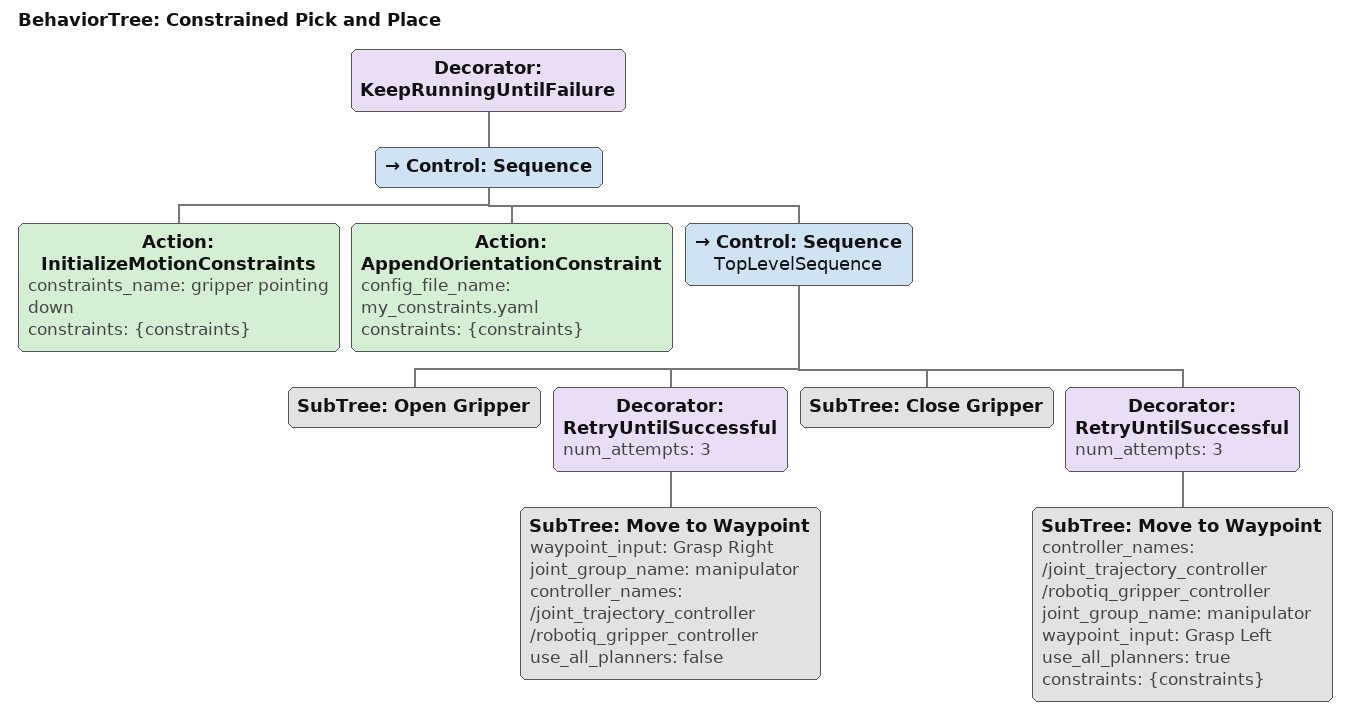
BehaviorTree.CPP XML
<?xml version='1.0' encoding='UTF-8'?>
<root BTCPP_format="4" main_tree_to_execute="Constrained Pick and Place">
  <BehaviorTree ID="Constrained Pick and Place" _description="Pick and place an object with constraints on the gripper's range of motion">
    <Decorator ID="KeepRunningUntilFailure">
      <Control ID="Sequence">
        <Action ID="InitializeMotionConstraints" constraints_name="gripper pointing down" constraints="{constraints}"/>
        <Action ID="AppendOrientationConstraint" config_file_name="my_constraints.yaml" constraints="{constraints}"/>
        <Control ID="Sequence" name="TopLevelSequence">
          <SubTree ID="Open Gripper"/>
          <Decorator ID="RetryUntilSuccessful" num_attempts="3">
            <SubTree ID="Move to Waypoint" waypoint_input="Grasp Right" joint_group_name="manipulator" controller_names="/joint_trajectory_controller /robotiq_gripper_controller" use_all_planners="false"/>
          </Decorator>
          <SubTree ID="Close Gripper"/>
          <Decorator ID="RetryUntilSuccessful" num_attempts="3">
            <SubTree ID="Move to Waypoint" controller_names="/joint_trajectory_controller /robotiq_gripper_controller" joint_group_name="manipulator" waypoint_input="Grasp Left" use_all_planners="true" constraints="{constraints}"/>
          </Decorator>
        </Control>
      </Control>
    </Decorator>
  </BehaviorTree>
</root>
